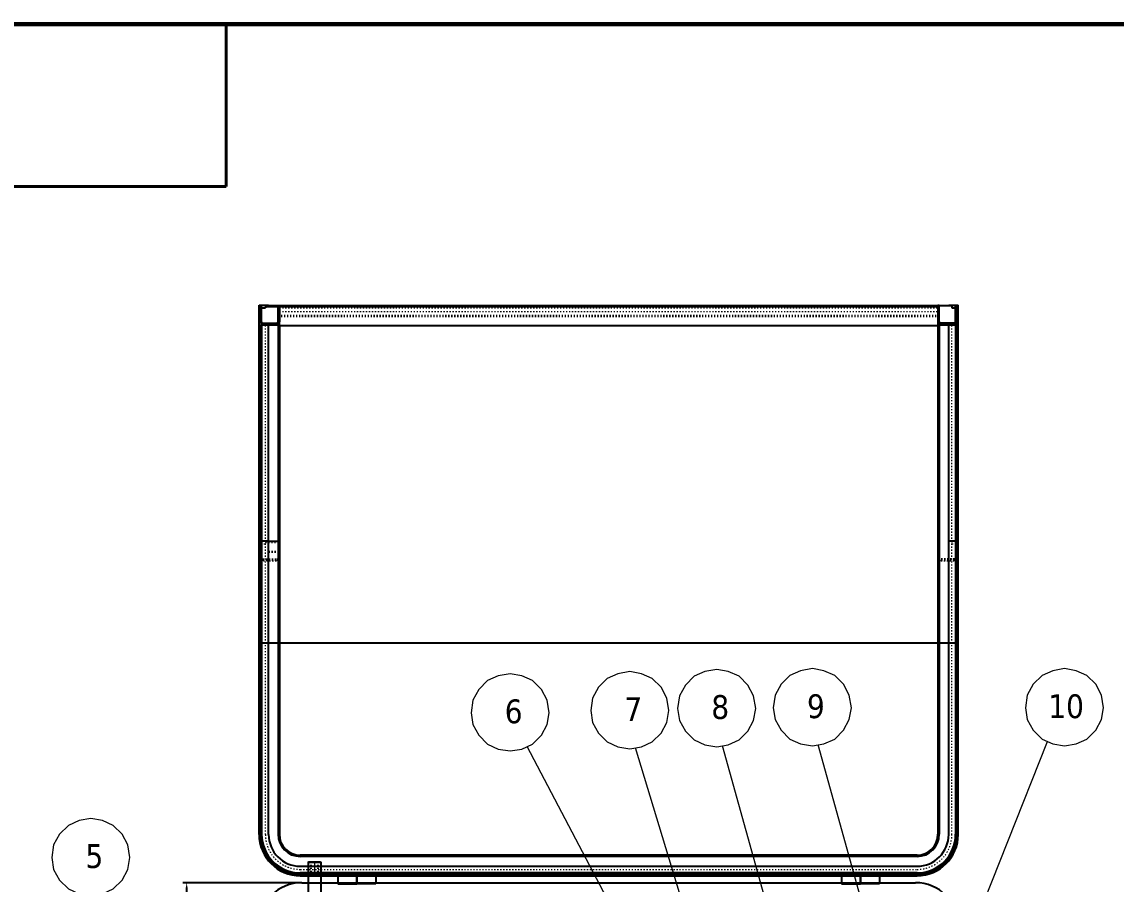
# Model space of a CAD drawing. Header units: millimetres. Extents: x 13152 to 58898, y -6229 to 3679.
# Drawn here: x 52537 to 54267, y 2124 to 3486 of the extents above; entities that cross this region are included whole.
import ezdxf

# ---------------------------------------------------------------- set-up
doc = ezdxf.new("R2010")
doc.units = ezdxf.units.MM
doc.header["$LTSCALE"] = 4
doc.linetypes.add('ACAD_ISO03W100', pattern=[1.18, 0.47, -0.71])
doc.linetypes.add('ACAD_ISO10W100', pattern=[18, 12, -3, 0, -3])
doc.layers.add('1', color=12, linetype='Continuous')
doc.layers.add('标注、文本', color=3, linetype='Continuous', lineweight=25)
doc.layers.add('铁心', color=3, linetype='Continuous', lineweight=0)
doc.styles.add('Tahoma$001', font='tahoma.ttf', dxfattribs={"height": 2.159784})
doc.styles.add('TH_GBDIM', font='romans.shx', dxfattribs={"width": 0.8, "bigfont": 'gbcbig.shx'})
doc.dimstyles.new('TH_GBDIM1', dxfattribs={"dimscale": 3, "dimtxt": 3.5, "dimasz": 2.5, "dimexe": 2, "dimexo": 0, "dimgap": 1.5, "dimtad": 1, "dimdec": 1, "dimlfac": 0.03937, "dimzin": 0, "dimdsep": 46, "dimtxsty": 'TH_GBDIM', "dimcen": 2.5, "dimclrd": 3, "dimclre": 256, "dimclrt": 2, "dimadec": 0, "dimazin": 0, "dimtfac": 0.714286, "dimtdec": 1, "dimtmove": 0, "dimatfit": 3, "dimfxl": 1, "dimtzin": 0, "dimlwd": -1, "dimlwe": -1, "dimarcsym": 0})

# ---------------------------------------------------------------- blocks, each defined once
blk = doc.blocks.new('*D279')
at = {"layer": 'Defpoints', "color": 0, "transparency": 16777216}
for p in [(52797.5, 2125.9), (52979.5, 2125.9), (52916, 1236.9)]:
    blk.add_point(p, dxfattribs=at)
at = {"layer": '标注、文本', "transparency": 16777216}
for p, q in [((52979.5, 2125.9), (52791.5, 2125.9)), ((52916, 1236.9), (52791.5, 1236.9))]:
    blk.add_line(p, q, dxfattribs=at)
at = {"layer": '标注、文本', "color": 3, "transparency": 16777216}
blk.add_line((52797.5, 1244.4), (52797.5, 2118.4), dxfattribs=at)
for points in [[(52796.2, 2118.4), (52798.7, 2118.4), (52797.5, 2125.9)], [(52796.2, 1244.4), (52798.7, 1244.4), (52797.5, 1236.9)]]:
    blk.add_solid(points, dxfattribs=at)
at = {"layer": '标注、文本', "color": 2, "transparency": 16777216, "insert": (52785, 1681.4), "char_height": 10.5, "attachment_point": 5, "rotation": 90, "style": 'TH_GBDIM'}
blk.add_mtext('35.0 [889.00]', dxfattribs=at)

msp = doc.modelspace()

# ---------------------------------------------------------------- linework, layer by layer
at = {"layer": '1', "color": 0, "lineweight": 40}
for p in [(52859.69, 3482.13), (51123.1, 3225.58)]:
    msp.add_line(p, (52859.69, 3225.58), dxfattribs=at)
at = {"layer": '1', "color": 0, "lineweight": 40, "const_width": 6.91}
msp.add_lwpolyline([(51123.1, -1964.46), (58700.95, -1964.46), (58700.95, 3482.13), (51123.1, 3482.13), (51123.1, -1964.46)], dxfattribs=at)
at = {"layer": '标注、文本'}
for p, q in [((52911.99, 2201.89), (52911.99, 3038.36)), ((52911.99, 3038.36), (52926.99, 3038.36)), ((52914.03, 3037.86), (52916.03, 3037.86)), ((52914.03, 3037.86), (52914.03, 3011.86)), ((52914.49, 3033.86), (52921.99, 3033.86)), ((52916.03, 3011.86), (52916.03, 3037.86)), ((52921.99, 3037.86), (54006.99, 3037.86)), ((52921.99, 3037.86), (52921.99, 3033.86)), ((52921.99, 3035.86), (53986.95, 3035.86)), ((52942.03, 3037.86), (52944.03, 3037.86)), ((52942.03, 3011.86), (52942.03, 3037.86)), ((52943.99, 3005.86), (52943.99, 3035.86)), ((52944.03, 3037.86), (52944.03, 3011.86)), ((53986.95, 3037.86), (53984.95, 3037.86)), ((53984.95, 3037.86), (53984.95, 3011.86)), ((53984.99, 3035.86), (53984.99, 3005.86)), ((53986.95, 3011.86), (53986.95, 3037.86)), ((54001.99, 3038.36), (54016.99, 3038.36)), ((54006.99, 3037.86), (54006.99, 3033.86)), ((54006.99, 3033.86), (54014.49, 3033.86)), ((54014.95, 3037.86), (54012.95, 3037.86)), ((54012.95, 3011.86), (54012.95, 3037.86)), ((54014.95, 3037.86), (54014.95, 3011.86)), ((54016.99, 2201.89), (54016.99, 3038.36)), ((52918.03, 3009.86), (52940.03, 3009.86)), ((54010.95, 3009.86), (53988.95, 3009.86)), ((52913.99, 3006.86), (52913.99, 2202.38)), ((52913.99, 3006.86), (52943.99, 3006.86)), ((52914.49, 3006.86), (52914.49, 2201.88)), ((52915.99, 3006.86), (52915.99, 2202.38)), ((52918.03, 3007.86), (52940.03, 3007.86)), ((52926.99, 2201.89), (52926.99, 3006.86)), ((52941.99, 3006.86), (52941.99, 2202.38)), ((52943.99, 3005.86), (52943.99, 2202.38)), ((52943.99, 3005.86), (53984.99, 3005.86)), ((53984.99, 3006.86), (54014.99, 3006.86)), ((53984.99, 3005.86), (53984.99, 2202.38)), ((53986.99, 3006.86), (53986.99, 2202.38)), ((54010.95, 3007.86), (53988.95, 3007.86)), ((54001.99, 2201.89), (54001.99, 3006.86)), ((54012.99, 3006.86), (54012.99, 2202.38)), ((54014.49, 3006.86), (54014.49, 2201.88)), ((54014.99, 3006.86), (54014.99, 2202.38)), ((52911.99, 2665.72), (52926.99, 2665.72)), ((52914.03, 2665.21), (52916.03, 2665.21)), ((52921.99, 2665.21), (52944.03, 2665.21)), ((52942.03, 2665.21), (52944.03, 2665.21)), ((53986.95, 2665.21), (53984.95, 2665.21)), ((54001.99, 2665.72), (54016.99, 2665.72)), ((54014.95, 2665.21), (54012.95, 2665.21)), ((54012.99, 2504.14), (52915.99, 2504.14)), ((53951.99, 2169.38), (52976.99, 2169.38)), ((53951.99, 2167.38), (52976.99, 2167.38)), ((52976.99, 2151.89), (53951.99, 2151.89)), ((52989.49, 2158.39), (52989.99, 2158.89)), ((52989.49, 2158.39), (53009.49, 2158.39)), ((52989.49, 2158.39), (52989.49, 2073.04)), ((52989.99, 2158.89), (53008.99, 2158.89)), ((53008.99, 2158.89), (53009.49, 2158.39)), ((53009.49, 2158.39), (53009.49, 2073.04)), ((53951.99, 2141.38), (52976.99, 2141.38)), ((52976.99, 2139.38), (53951.99, 2139.38)), ((53969.83, 2139.38), (52976.99, 2139.38)), ((52976.99, 2136.89), (53951.99, 2136.89)), ((53036.49, 2138.89), (53036.49, 2123.89)), ((53066.49, 2138.89), (53036.49, 2138.89)), ((53066.49, 2138.89), (53066.49, 2123.89)), ((53066.49, 2123.89), (53066.49, 2138.89)), ((53066.49, 2123.89), (53066.49, 2138.89)), ((53066.49, 2138.89), (53096.49, 2138.89)), ((53096.49, 2138.89), (53096.49, 2123.89)), ((53862.49, 2138.89), (53832.49, 2138.89)), ((53832.49, 2138.89), (53832.49, 2123.89)), ((53862.49, 2138.89), (53862.49, 2123.89)), ((53862.49, 2123.89), (53862.49, 2138.89)), ((53862.49, 2138.89), (53892.49, 2138.89)), ((53862.49, 2123.89), (53862.49, 2138.89)), ((53892.49, 2138.89), (53892.49, 2123.89)), ((52979.49, 2125.89), (53949.49, 2125.89)), ((53036.49, 2123.89), (53066.49, 2123.89)), ((53096.49, 2123.89), (53066.49, 2123.89)), ((53832.49, 2123.89), (53862.49, 2123.89)), ((53892.49, 2123.89), (53862.49, 2123.89))]:
    msp.add_line(p, q, dxfattribs=at)
at = {"layer": '标注、文本', "color": 2, "linetype": 'ACAD_ISO03W100', "lineweight": 18}
for p, q in [((52943.99, 3035.86), (53986.95, 3035.86)), ((52943.99, 3033.86), (53984.99, 3033.86)), ((52943.99, 3027.86), (53984.95, 3027.86)), ((52942.03, 3022.36), (53984.95, 3022.36)), ((52942.03, 3020.36), (53984.95, 3020.36)), ((52921.99, 2201.89), (52921.99, 3006.86)), ((54006.99, 2201.89), (54006.99, 3006.86)), ((52914.03, 2665.21), (52914.03, 2639.21)), ((52916.03, 2639.21), (52916.03, 2665.21)), ((52921.99, 2665.21), (52921.99, 2661.21)), ((52942.03, 2639.21), (52942.03, 2665.21)), ((52944.03, 2665.21), (52944.03, 2639.21)), ((53984.95, 2665.21), (53984.95, 2639.21)), ((53986.95, 2639.21), (53986.95, 2665.21)), ((54006.99, 2665.21), (54006.99, 2661.21)), ((54012.95, 2639.21), (54012.95, 2665.21)), ((54014.95, 2665.21), (54014.95, 2639.21)), ((52914.49, 2661.21), (52921.99, 2661.21)), ((52921.99, 2663.21), (52944.03, 2663.21)), ((52926.99, 2649.71), (52944.03, 2649.71)), ((52926.99, 2647.71), (52944.03, 2647.71)), ((52943.99, 2663.21), (52944.03, 2663.21)), ((52943.99, 2633.21), (52943.99, 2663.21)), ((52943.99, 2661.21), (52944.03, 2661.21)), ((52943.99, 2655.21), (52944.03, 2655.21)), ((53984.99, 2663.21), (53984.99, 2633.21)), ((54006.99, 2661.21), (54014.49, 2661.21)), ((52913.99, 2634.21), (52943.99, 2634.21)), ((52918.03, 2637.21), (52940.03, 2637.21)), ((52918.03, 2635.21), (52940.03, 2635.21)), ((53984.99, 2634.21), (54014.99, 2634.21)), ((54010.95, 2637.21), (53988.95, 2637.21)), ((54010.95, 2635.21), (53988.95, 2635.21)), ((52976.99, 2146.89), (53951.99, 2146.89)), ((52989.49, 2141.89), (52989.49, 2158.39)), ((52993.49, 2158.89), (52993.49, 2138.89)), ((52994.49, 2158.89), (52994.49, 2138.89)), ((53004.49, 2158.89), (53004.49, 2138.89)), ((53005.49, 2158.89), (53005.49, 2138.89)), ((53009.49, 2158.39), (53009.49, 2141.89)), ((52989.49, 2141.89), (52992.49, 2138.89)), ((53009.49, 2141.89), (52989.49, 2141.89)), ((53006.49, 2138.89), (52992.49, 2138.89)), ((53006.49, 2138.89), (53009.49, 2141.89)), ((53036.49, 2125.35), (53036.49, 2131.39)), ((53066.49, 2137.42), (53066.49, 2131.39)), ((53066.49, 2125.35), (53066.49, 2131.39)), ((53862.49, 2137.42), (53862.49, 2131.39)), ((53862.49, 2125.35), (53862.49, 2131.39)), ((53864.49, 2142.92), (53864.49, 2136.89)), ((53892.49, 2125.35), (53892.49, 2131.39))]:
    msp.add_line(p, q, dxfattribs=at)
at = {"layer": '标注、文本', "color": 1, "linetype": 'ACAD_ISO10W100', "lineweight": 18}
msp.add_line((52999.49, 2158.89), (52999.49, 2138.89), dxfattribs=at)
at = {"layer": '标注、文本'}
for centre, radius, start, end in [((52918.03, 3011.86), 4, 180, 270), ((52918.03, 3011.86), 2, 180, 270), ((52940.03, 3011.86), 2, 270, 0), ((52940.03, 3011.86), 4, 270, 0), ((53988.95, 3011.86), 4, 180, 270), ((53988.95, 3011.86), 2, 180, 270), ((54010.95, 3011.86), 2, 270, 0), ((54010.95, 3011.86), 4, 270, 0), ((52976.99, 2201.89), 65, 180, 270), ((52976.99, 2202.38), 63, 180, 270), ((52976.99, 2201.88), 62.5, 180, 270), ((52976.99, 2202.38), 61, 180, 270), ((52976.99, 2201.89), 50, 180, 270), ((52976.99, 2202.38), 35, 180, 270), ((52976.99, 2202.38), 33, 180, 270), ((53951.99, 2202.38), 33, 270, 0), ((53951.99, 2202.38), 63, 270, 0), ((53951.99, 2202.38), 35, 270, 0), ((53951.99, 2202.38), 61, 270, 0), ((53951.99, 2201.89), 65, 270, 0), ((53951.99, 2201.89), 50, 270, 0), ((53951.99, 2201.88), 62.5, 270, 0), ((52979.49, 2058.39), 67.5, 90, 180), ((53949.49, 2058.39), 67.5, 0, 90)]:
    msp.add_arc(centre, radius, start, end, dxfattribs=at)
at = {"layer": '标注、文本', "color": 2, "linetype": 'ACAD_ISO03W100', "lineweight": 18}
for centre, radius, start, end in [((52918.03, 2639.21), 4, 180, 270), ((52918.03, 2639.21), 2, 180, 270), ((52940.03, 2639.21), 2, 270, 0), ((52940.03, 2639.21), 4, 270, 0), ((53988.95, 2639.21), 4, 180, 270), ((53988.95, 2639.21), 2, 180, 270), ((54010.95, 2639.21), 2, 270, 0), ((54010.95, 2639.21), 4, 270, 0), ((52976.99, 2201.89), 55, 180, 270), ((53951.99, 2201.89), 55, 270, 0)]:
    msp.add_arc(centre, radius, start, end, dxfattribs=at)
at = {"layer": '铁心', "lineweight": 13}
for points in [[(53559.63, 2397.61), (53556.31, 2417.48), (53547.28, 2434.65), (53533.42, 2448.51), (53516.26, 2456.04), (53497.88, 2459.35), (53479.21, 2456.04), (53462.34, 2448.51), (53448.49, 2434.65), (53439.15, 2417.48), (53436.14, 2397.61), (53439.15, 2378.93), (53448.49, 2362.07), (53462.34, 2348.21), (53479.21, 2340.38), (53497.88, 2337.37), (53516.26, 2340.38), (53533.42, 2348.21), (53547.28, 2362.07), (53556.31, 2378.93)], [(53696.99, 2400.93), (53693.68, 2420.81), (53684.64, 2437.97), (53670.79, 2451.83), (53653.62, 2459.36), (53635.25, 2462.67), (53616.57, 2459.36), (53599.71, 2451.83), (53585.85, 2437.97), (53576.51, 2420.81), (53573.5, 2400.93), (53576.51, 2382.26), (53585.85, 2365.39), (53599.71, 2351.53), (53616.57, 2343.7), (53635.25, 2340.69), (53653.62, 2343.7), (53670.79, 2351.53), (53684.64, 2365.39), (53693.68, 2382.26)], [(53848.2, 2402.22), (53844.89, 2422.1), (53835.85, 2439.27), (53822, 2453.12), (53804.83, 2460.65), (53786.46, 2463.96), (53767.78, 2460.65), (53750.92, 2453.12), (53737.06, 2439.27), (53727.73, 2422.1), (53724.71, 2402.22), (53727.73, 2383.55), (53737.06, 2366.68), (53750.92, 2352.83), (53767.78, 2345), (53786.46, 2341.98), (53804.83, 2345), (53822, 2352.83), (53835.85, 2366.68), (53844.89, 2383.55)], [(54246.76, 2402.22), (54243.45, 2422.1), (54234.41, 2439.27), (54220.55, 2453.12), (54203.39, 2460.65), (54185.01, 2463.96), (54166.34, 2460.65), (54149.47, 2453.12), (54135.62, 2439.27), (54126.28, 2422.1), (54123.27, 2402.22), (54126.28, 2383.55), (54135.62, 2366.68), (54149.47, 2352.83), (54166.34, 2345), (54185.01, 2341.98), (54203.39, 2345), (54220.55, 2352.83), (54234.41, 2366.68), (54243.45, 2383.55)], [(53370.46, 2394.18), (53367.15, 2414.06), (53358.11, 2431.23), (53344.26, 2445.08), (53327.09, 2452.61), (53308.72, 2455.93), (53290.04, 2452.61), (53273.18, 2445.08), (53259.32, 2431.23), (53249.99, 2414.06), (53246.97, 2394.18), (53249.99, 2375.51), (53259.32, 2358.64), (53273.18, 2344.79), (53290.04, 2336.96), (53308.72, 2333.94), (53327.09, 2336.96), (53344.26, 2344.79), (53358.11, 2358.64), (53367.15, 2375.51)], [(52707.73, 2165.56), (52704.42, 2185.44), (52695.38, 2202.6), (52681.53, 2216.46), (52664.36, 2223.99), (52645.99, 2227.3), (52627.31, 2223.99), (52610.45, 2216.46), (52596.59, 2202.6), (52587.25, 2185.44), (52584.24, 2165.56), (52587.25, 2146.88), (52596.59, 2130.02), (52610.45, 2116.16), (52627.31, 2108.33), (52645.99, 2105.32), (52664.36, 2108.33), (52681.53, 2116.16), (52695.38, 2130.02), (52704.42, 2146.88)]]:
    msp.add_lwpolyline(points, close=True, dxfattribs=at)
for points in [[(53500.28, 2028.03), (53335.67, 2340.87), (53335.67, 2340.87)], [(53606.35, 2010.87), (53507.07, 2338.87), (53507.07, 2338.87)], [(53719.49, 2073.39), (53644.43, 2342.2), (53644.43, 2342.2)], [(53870.7, 2074.68), (53795.64, 2343.49), (53795.64, 2343.49)], [(54032.62, 2033.07), (54157.91, 2348.91), (54157.91, 2348.91)]]:
    msp.add_lwpolyline(points, dxfattribs=at)

# ---------------------------------------------------------------- texts
at = {"layer": '铁心', "lineweight": 13, "style": 'Tahoma$001'}
for s, height, p in [('8', 37.59, (53626.76, 2384.51)), ('9', 37.59, (53777.97, 2385.8)), ('10', 37.589, (54159.34, 2385.8)), ('6', 37.59, (53300.23, 2377.76)), ('7', 37.59, (53489.4, 2381.18)), ('5', 37.59, (52637.5, 2149.14))]:
    msp.add_text(s, height=height, dxfattribs=at).set_placement(p)

# ---------------------------------------------------------------- dimensions: what is measured, and where the dimension line sits
at = {"layer": '标注、文本'}
dim = msp.add_linear_dim(base=(52797.49, 2125.89), p1=(52915.99, 1236.89), p2=(52979.49, 2125.89), angle=90, dimstyle='TH_GBDIM1', dxfattribs=at)
dim.commit()
dim.dimension.update_dxf_attribs({"geometry": '*D279', "text_midpoint": (52784.99, 1681.39)})

doc.saveas('drawing.dxf')
